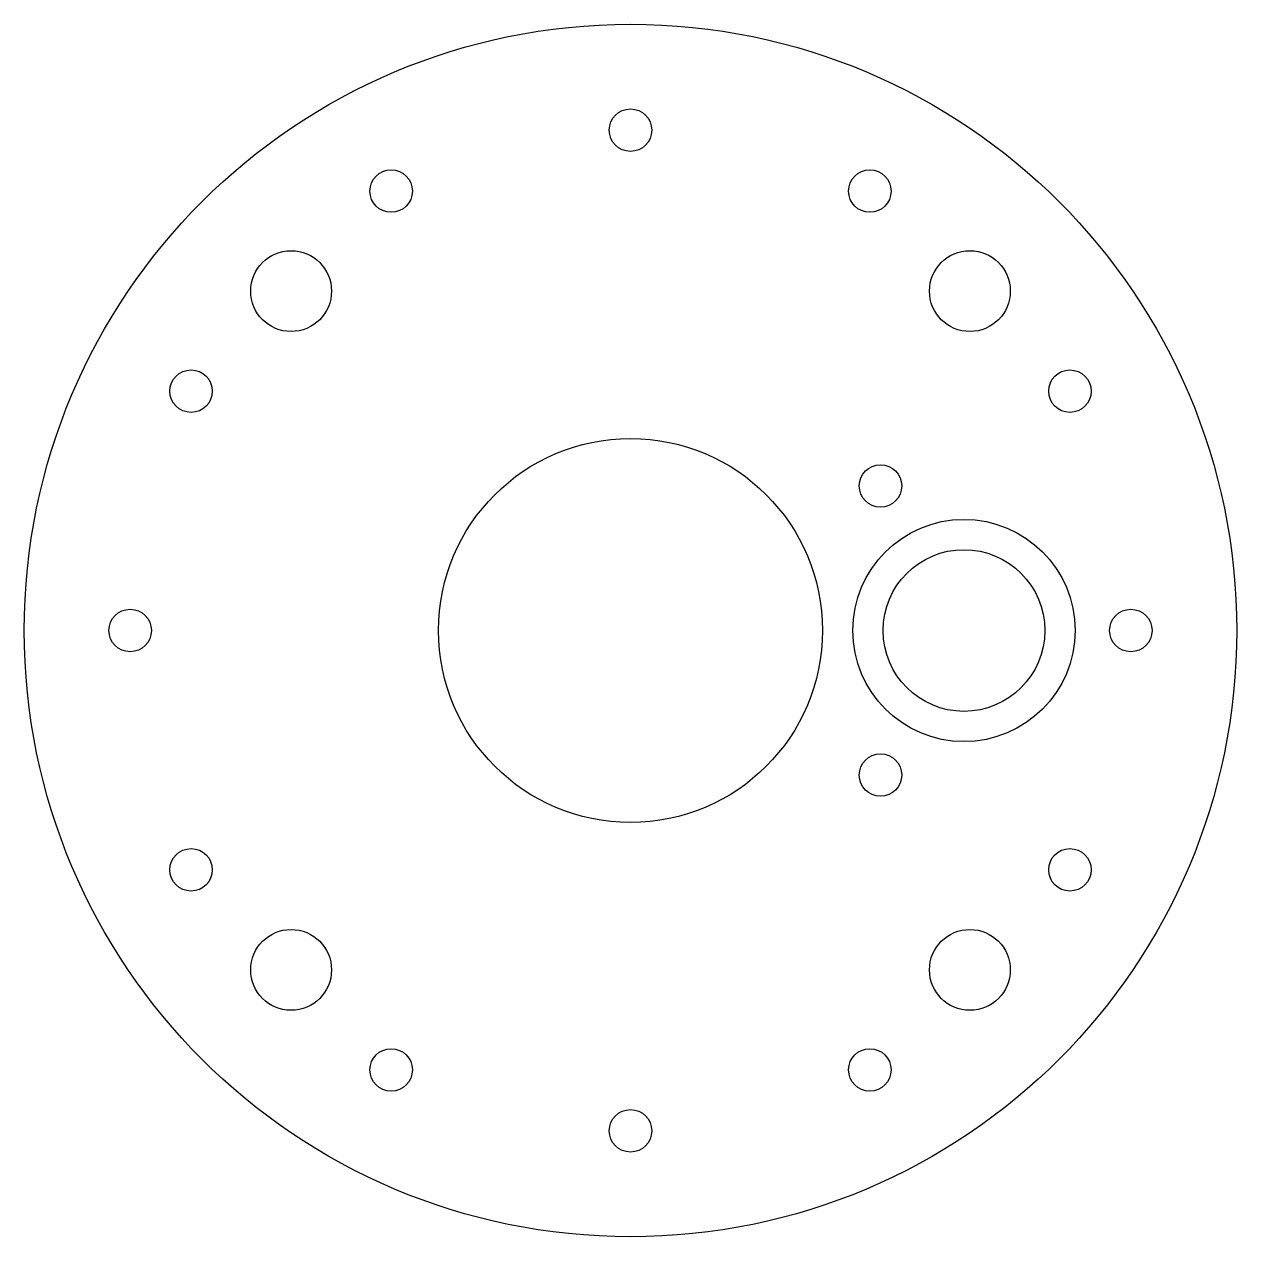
# Model space of a CAD drawing. Extents: x -60 to 60, y -60 to 60.
import ezdxf

# ---------------------------------------------------------------- set-up
doc = ezdxf.new("R2010")
doc.units = 0
doc.layers.add('Shape2DView', color=7, linetype='CONTINUOUS')

msp = doc.modelspace()

# ---------------------------------------------------------------- linework, layer by layer
at = {"layer": 'Shape2DView'}
for centre, radius in [((0, 0), 60), ((0, 49.52), 2.1), ((-23.6881, 43.4871), 2.1), ((23.6881, 43.4871), 2.1), ((-33.5876, 33.5876), 4), ((33.5876, 33.5876), 4), ((-43.4871, 23.6881), 2.1), ((43.4871, 23.6881), 2.1), ((0, 0), 19), ((24.74, 14.3067), 2.1), ((33, 0), 11), ((33, 0), 8), ((-49.52, 0), 2.1), ((49.52, 0), 2.1), ((24.74, -14.3067), 2.1), ((-43.4871, -23.6881), 2.1), ((43.4871, -23.6881), 2.1), ((-33.5876, -33.5876), 4), ((33.5876, -33.5876), 4), ((-23.6881, -43.4871), 2.1), ((23.6881, -43.4871), 2.1), ((0, -49.52), 2.1)]:
    msp.add_circle(centre, radius, dxfattribs=at)

doc.saveas('drawing.dxf')
